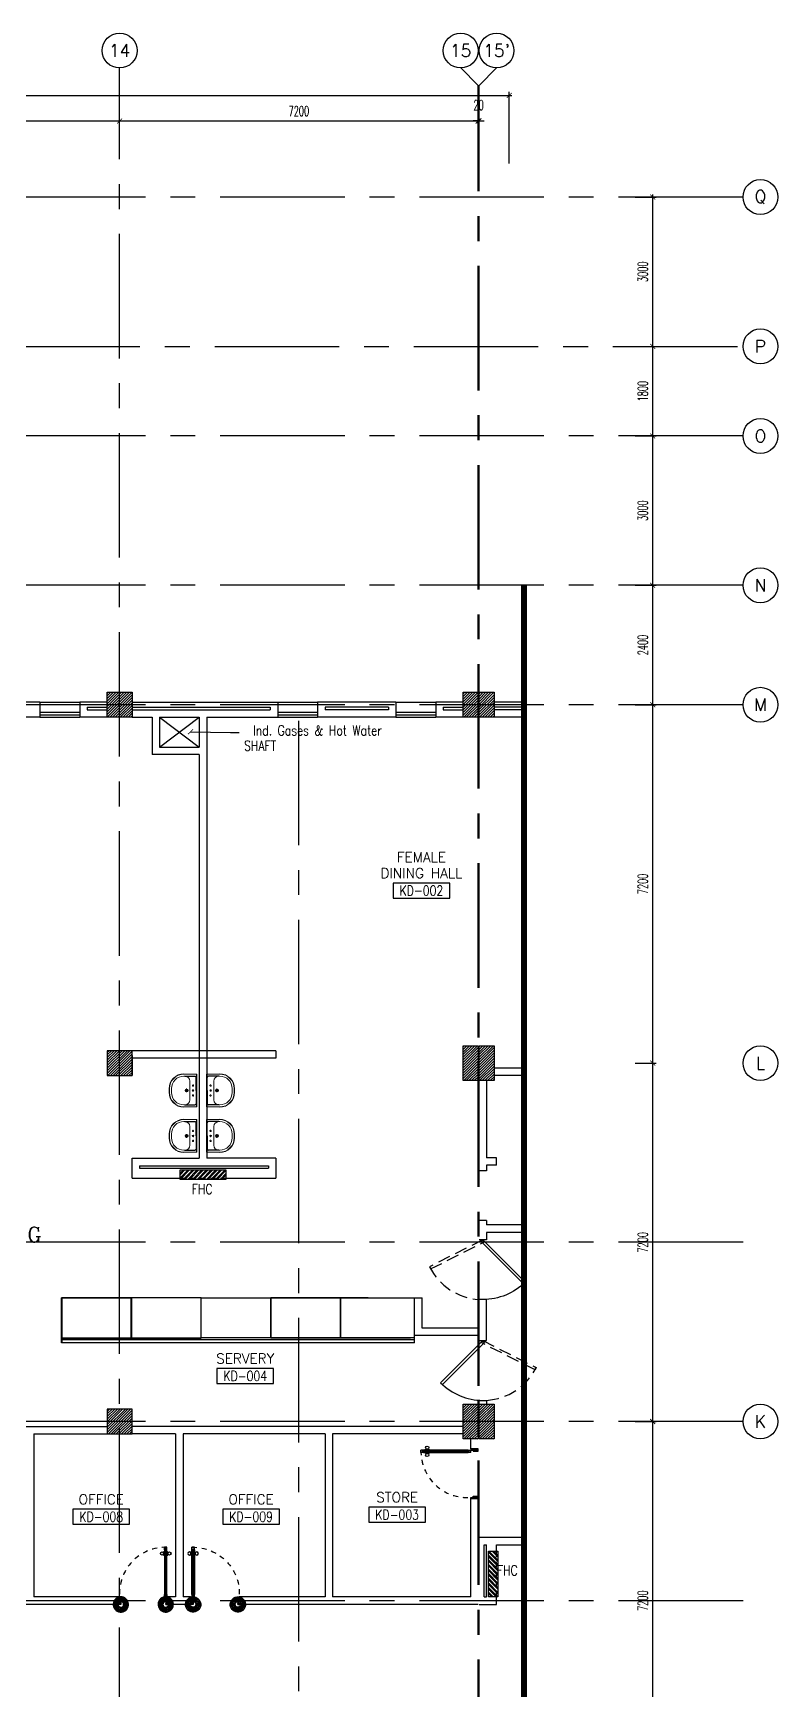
# Model space of a CAD drawing. Extents: x -0.4 to 91.7, y -13.9 to 77.4.
# Drawn here: x 76.7 to 91.66, y 44.08 to 77.36 of the extents above; entities that cross this region are included whole.
import ezdxf
from ezdxf.enums import TextEntityAlignment as Align

# ---------------------------------------------------------------- set-up
doc = ezdxf.new("R2010")
doc.units = 0
doc.header["$MEASUREMENT"] = 0
doc.header["$PDMODE"] = 3
doc.header["$PDSIZE"] = 0.1
for name, pattern in [('CENTER2', [1.125, 0.75, -0.125, 0.125, -0.125]), ('CENTERX2', [4, 2.5, -0.5, 0.5, -0.5]), ('DASHED', [0.75, 0.5, -0.25]), ('HIDDEN', [0.375, 0.25, -0.125])]:
    doc.linetypes.add(name, pattern=pattern)
doc.layers.get('0').update_dxf_attribs({"color": 11, "linetype": 'CONTINUOUS'})
doc.layers.get('DEFPOINTS').update_dxf_attribs({"color": 11, "linetype": 'CONTINUOUS'})
for name, color, linetype in [('A-JEERI', 11, 'CONTINUOUS'), ('AX', 11, 'CONTINUOUS'), ('AX-CR', 11, 'CONTINUOUS'), ('AX-DIM', 11, 'CONTINUOUS'), ('AX-TXT', 11, 'CONTINUOUS'), ('AXES', 11, 'CENTERX2'), ('COL', 11, 'CONTINUOUS'), ('DOOR', 11, 'CONTINUOUS'), ('ELEV', 11, 'CONTINUOUS'), ('FHC', 11, 'CONTINUOUS'), ('FIX', 11, 'CONTINUOUS'), ('HAT', 11, 'CONTINUOUS'), ('INSUL', 11, 'CONTINUOUS'), ('RM-BOX', 11, 'CONTINUOUS'), ('RM-NAME', 11, 'CONTINUOUS'), ('RM-NO', 11, 'CONTINUOUS'), ('SHAFT', 11, 'CONTINUOUS'), ('SLOPE', 11, 'CONTINUOUS'), ('WALL', 11, 'CONTINUOUS'), ('WIN', 11, 'CONTINUOUS')]:
    doc.layers.add(name, color=color, linetype=linetype)
doc.styles.add('ROMANC', font='romanc', dxfattribs={"height": 0.1})
doc.styles.add('ROMANS', font='ROMANS.shx', dxfattribs={"width": 0.6})
doc.dimstyles.new('STANDARD in', dxfattribs={"dimtxt": 0.2, "dimasz": 0.1, "dimexe": 0.07, "dimexo": 0.05, "dimgap": 0.1, "dimtad": 1, "dimdec": 0, "dimlfac": 1000, "dimzin": 0, "dimdsep": 46, "dimtxsty": 'ROMANS', "dimblk": 'ARCHTICK', "dimcen": 0.05, "dimdle": 0.05, "dimclrd": 7, "dimclre": 7, "dimclrt": 2, "dimadec": 0, "dimazin": 0, "dimtfac": 1, "dimtdec": 0, "dimtmove": 2, "dimatfit": 3, "dimldrblk": 'ARCHTICK', "dimfxl": 0, "dimtolj": 1, "dimtzin": 0, "dimarcsym": 0})

# ---------------------------------------------------------------- blocks, each defined once
blk = doc.blocks.new('RM1')
at = {"layer": 'RM-BOX'}
blk.add_lwpolyline([(570, -200), (-570, -200), (-570, -500), (570, -500)], close=True, dxfattribs=at)
at = {"layer": 'RM-NAME', "style": 'ROMANS'}
for tag, p in [('ROOMNAME1', (0, 324)), ('ROOMNAME2', (0, 0))]:
    blk.add_attdef(tag, text='', height=200, dxfattribs=at).set_placement(p, align=Align.MIDDLE)
at = {"layer": 'RM-NO', "style": 'ROMANS', "width": 0.8}
blk.add_attdef('ROOMNO', text='', height=200, dxfattribs=at).set_placement((0, -350), align=Align.MIDDLE)
blk = doc.blocks.new('*X65')
at = {"color": 0}
for p, q in [((203889, 55131), (204359, 55601)), ((203889, 55184), (204306, 55601)), ((203889, 55237), (204253, 55601)), ((203889, 55290), (204199, 55601)), ((203889, 55343), (204146, 55601)), ((203889, 55396), (204093, 55601)), ((203889, 55449), (204040, 55601)), ((203889, 55502), (203987, 55601)), ((203889, 55555), (203934, 55601)), ((203912, 55101), (204389, 55578)), ((203965, 55101), (204389, 55525)), ((204018, 55101), (204389, 55472)), ((204071, 55101), (204389, 55419)), ((204124, 55101), (204389, 55366)), ((204177, 55101), (204389, 55313)), ((204230, 55101), (204389, 55260)), ((204283, 55101), (204389, 55207)), ((204336, 55101), (204389, 55154))]:
    blk.add_line(p, q, dxfattribs=at)
blk = doc.blocks.new('*X66')
at = {"color": 0}
for p, q in [((203889, 62343), (204346, 62801)), ((203889, 62396), (204293, 62801)), ((203889, 62450), (204240, 62801)), ((203889, 62503), (204187, 62801)), ((203889, 62556), (204134, 62801)), ((203889, 62609), (204081, 62801)), ((203889, 62662), (204028, 62801)), ((203889, 62715), (203975, 62801)), ((203889, 62768), (203922, 62801)), ((203899, 62301), (204389, 62790)), ((203952, 62301), (204389, 62737)), ((204005, 62301), (204389, 62684)), ((204058, 62301), (204389, 62631)), ((204111, 62301), (204389, 62578)), ((204164, 62301), (204389, 62525)), ((204217, 62301), (204389, 62472)), ((204270, 62301), (204389, 62419)), ((204323, 62301), (204389, 62366)), ((204376, 62301), (204389, 62313))]:
    blk.add_line(p, q, dxfattribs=at)
blk = doc.blocks.new('_ARCHTICK')
at = {"color": 0, "linetype": 'ByBlock', "const_width": 0.15}
blk.add_lwpolyline([(-0.5, -0.5), (0.5, 0.5)], dxfattribs=at)
blk = doc.blocks.new('*D173')
at = {"layer": 'AX-DIM', "color": 7, "linetype": 'ByBlock', "lineweight": -2}
for p, q in [((71.191, 75.598), (78.491, 75.598)), ((71.241, 75.248), (71.241, 75.668)), ((78.441, 75.248), (78.441, 75.668))]:
    blk.add_line(p, q, dxfattribs=at)
at = {"layer": 'DEFPOINTS', "color": 0, "linetype": 'ByBlock'}
for p in [(78.441, 75.598), (71.241, 75.198), (78.441, 75.198)]:
    blk.add_point(p, dxfattribs=at)
at = {"layer": 'AX-DIM', "color": 7, "linetype": 'ByBlock', "lineweight": -2, "xscale": 0.1, "yscale": 0.1, "zscale": 0.1, "rotation": 180}
blk.add_blockref('_ARCHTICK', (71.241, 75.598), dxfattribs=at)
at = {"layer": 'AX-DIM', "color": 7, "linetype": 'ByBlock', "lineweight": -2, "xscale": 0.1, "yscale": 0.1, "zscale": 0.1}
blk.add_blockref('_ARCHTICK', (78.441, 75.598), dxfattribs=at)
at = {"layer": 'AX-DIM', "color": 2, "linetype": 'ByBlock', "insert": (74.841, 75.798), "char_height": 0.2, "attachment_point": 5, "style": 'ROMANS'}
blk.add_mtext('\\A1;7200', dxfattribs=at)
blk = doc.blocks.new('*X67')
at = {"color": 0}
for p, q in [((203887, 69501), (204387, 70001)), ((203889, 69556), (204334, 70001)), ((203889, 69609), (204281, 70001)), ((203889, 69662), (204228, 70001)), ((203889, 69715), (204175, 70001)), ((203889, 69768), (204121, 70001)), ((203889, 69821), (204068, 70001)), ((203889, 69874), (204015, 70001)), ((203889, 69927), (203962, 70001)), ((203889, 69980), (203909, 70001)), ((203940, 69501), (204389, 69950)), ((203993, 69501), (204389, 69897)), ((204046, 69501), (204389, 69844)), ((204099, 69501), (204389, 69791)), ((204152, 69501), (204389, 69738)), ((204205, 69501), (204389, 69685)), ((204258, 69501), (204389, 69632)), ((204311, 69501), (204389, 69579)), ((204364, 69501), (204389, 69526))]:
    blk.add_line(p, q, dxfattribs=at)
blk = doc.blocks.new('AXU')
at = {"layer": 'AX-CR'}
blk.add_circle((0, 350), 350, dxfattribs=at)
at = {"layer": 'AX-TXT', "style": 'ROMANS'}
blk.add_attdef('AX', text='', height=250, dxfattribs=at).set_placement((0, 350), align=Align.MIDDLE)
blk = doc.blocks.new('*D174')
at = {"layer": 'AX-DIM', "color": 7, "linetype": 'ByBlock', "lineweight": -2}
for p, q in [((78.391, 75.598), (85.691, 75.598)), ((78.441, 75.248), (78.441, 75.668)), ((85.641, 75.248), (85.641, 75.668))]:
    blk.add_line(p, q, dxfattribs=at)
at = {"layer": 'DEFPOINTS', "color": 0, "linetype": 'ByBlock'}
for p in [(85.641, 75.598), (78.441, 75.198), (85.641, 75.198)]:
    blk.add_point(p, dxfattribs=at)
at = {"layer": 'AX-DIM', "color": 7, "linetype": 'ByBlock', "lineweight": -2, "xscale": 0.1, "yscale": 0.1, "zscale": 0.1, "rotation": 180}
blk.add_blockref('_ARCHTICK', (78.441, 75.598), dxfattribs=at)
at = {"layer": 'AX-DIM', "color": 7, "linetype": 'ByBlock', "lineweight": -2, "xscale": 0.1, "yscale": 0.1, "zscale": 0.1}
blk.add_blockref('_ARCHTICK', (85.641, 75.598), dxfattribs=at)
at = {"layer": 'AX-DIM', "color": 2, "linetype": 'ByBlock', "insert": (82.041, 75.798), "char_height": 0.2, "attachment_point": 5, "style": 'ROMANS'}
blk.add_mtext('\\A1;7200', dxfattribs=at)
blk = doc.blocks.new('*D175')
at = {"layer": 'AX-DIM', "color": 7, "linetype": 'ByBlock', "lineweight": -2}
for p, q in [((85.641, 75.598), (85.541, 75.598)), ((85.641, 75.248), (85.641, 75.668)), ((85.641, 75.598), (85.661, 75.598)), ((85.661, 75.248), (85.661, 75.668)), ((85.661, 75.598), (85.761, 75.598))]:
    blk.add_line(p, q, dxfattribs=at)
at = {"layer": 'DEFPOINTS', "color": 0, "linetype": 'ByBlock'}
for p in [(85.661, 75.598), (85.641, 75.198), (85.661, 75.198)]:
    blk.add_point(p, dxfattribs=at)
at = {"layer": 'AX-DIM', "color": 7, "linetype": 'ByBlock', "lineweight": -2, "xscale": 0.1, "yscale": 0.1, "zscale": 0.1}
blk.add_blockref('_ARCHTICK', (85.641, 75.598), dxfattribs=at)
at = {"layer": 'AX-DIM', "color": 7, "linetype": 'ByBlock', "lineweight": -2, "xscale": 0.1, "yscale": 0.1, "zscale": 0.1, "rotation": 180}
blk.add_blockref('_ARCHTICK', (85.661, 75.598), dxfattribs=at)
at = {"layer": 'AX-DIM', "color": 2, "linetype": 'ByBlock', "insert": (85.651, 75.918), "char_height": 0.2, "attachment_point": 5, "style": 'ROMANS'}
blk.add_mtext('\\A1;20', dxfattribs=at)
blk = doc.blocks.new('*D139')
at = {"layer": 'AX-DIM', "color": 7, "lineweight": -2}
for p, q in [((10.901, 76.113), (86.317, 76.113)), ((10.951, 63.985), (10.951, 76.183)), ((86.267, 74.743), (86.267, 76.183))]:
    blk.add_line(p, q, dxfattribs=at)
at = {"layer": 'DEFPOINTS', "color": 0}
for p in [(86.267, 76.113), (86.267, 74.693), (10.951, 63.935)]:
    blk.add_point(p, dxfattribs=at)
at = {"layer": 'AX-DIM', "color": 7, "lineweight": -2, "xscale": 0.1, "yscale": 0.1, "zscale": 0.1, "rotation": 180}
blk.add_blockref('_ARCHTICK', (10.951, 76.113), dxfattribs=at)
at = {"layer": 'AX-DIM', "color": 7, "lineweight": -2, "xscale": 0.1, "yscale": 0.1, "zscale": 0.1}
blk.add_blockref('_ARCHTICK', (86.267, 76.113), dxfattribs=at)
at = {"layer": 'AX-DIM', "color": 2, "insert": (48.609, 76.313), "char_height": 0.2, "attachment_point": 5, "style": 'ROMANS'}
blk.add_mtext('\\A1;75316', dxfattribs=at)
blk = doc.blocks.new('C-300')
at = {"layer": 'HAT', "linetype": 'ByBlock', "ltscale": 0.3}
h = blk.add_hatch(dxfattribs=at)
h.set_pattern_fill('ANSI31', color=8, scale=300, style=0)
h.set_pattern_definition([(45, (-258496.182, -82361.005), (-26.5165043, 26.5165043), [])])
h.paths.add_polyline_path([(300, 500), (0, 500), (0, 250), (300, 250)])
h.paths.add_polyline_path([(300, 250), (0, 250), (0, 0), (300, 0)])
at = {"layer": 'COL'}
blk.add_lwpolyline([(0, 500), (300, 500), (300, 0), (0, 0)], close=True, dxfattribs=at)
blk = doc.blocks.new('LAV-003')
at = {"layer": 'FIX', "linetype": 'ByBlock'}
blk.add_line((-328, -25), (328, -25), dxfattribs=at)
at = {"layer": 'FIX', "linetype": 'Continuous', "lineweight": 20}
for p, q in [((-328, -285), (-328, -25)), ((-288, -285), (-288, -265)), ((0, -165), (-187, -165)), ((0, -165), (187, -165)), ((287, -285), (287, -265)), ((328, -285), (328, -25)), ((0, -535), (-38, -535)), ((0, -575), (-38, -575)), ((0, -535), (38, -535)), ((0, -575), (38, -575))]:
    blk.add_line(p, q, dxfattribs=at)
at = {"layer": 'FIX', "linetype": 'ByBlock', "ltscale": 0.3}
for p, q in [((-288, -265), (-288, -60)), ((0, -35), (-262, -35)), ((0, -35), (262, -35)), ((287, -265), (287, -60))]:
    blk.add_line(p, q, dxfattribs=at)
at = {"layer": 'FIX', "linetype": 'DASHED', "lineweight": 20, "ltscale": 0.04}
for p, q in [((-36, -230), (37, -230)), ((0, -194), (0, -266))]:
    blk.add_line(p, q, dxfattribs=at)
at = {"layer": 'FIX', "lineweight": 20}
for p, q in [((-16, -101), (15, -101)), ((0, -85), (0, -116))]:
    blk.add_line(p, q, dxfattribs=at)
at = {"layer": 'FIX', "linetype": 'Continuous', "lineweight": 20}
blk.add_lwpolyline([(295, -25), (0, -25), (-328, -25), (-334, -285, 0.414214), (-38, -582), (0, -582), (38, -582, 0.414214), (334, -285), (328, -25), (0, -25)], format="xyb", dxfattribs=at)
at = {"layer": 'FIX', "linetype": 'HIDDEN', "lineweight": 20, "ltscale": 0.05}
for centre in [(-100, -101), (100, -101)]:
    blk.add_circle(centre, 12.4, dxfattribs=at)
at = {"layer": 'FIX', "lineweight": 20}
for centre, radius in [((0, -230), 29.5), ((0, -230), 22.5), ((0, -101), 15.5)]:
    blk.add_circle(centre, radius, dxfattribs=at)
at = {"layer": 'FIX', "linetype": 'Continuous', "lineweight": 20}
for centre, radius, start, end in [((-38, -285), 290, 180, 270), ((-38, -285), 250, 180, 270), ((-187, -265), 100, 90, 180), ((38, -285), 290, 270, 0), ((38, -285), 250, 270, 0), ((187, -265), 100, 0, 90)]:
    blk.add_arc(centre, radius, start, end, dxfattribs=at)
at = {"layer": 'FIX', "linetype": 'ByBlock', "ltscale": 0.3}
for centre, start, end in [((-262, -60), 90, 180), ((262, -60), 0, 90)]:
    blk.add_arc(centre, 25, start, end, dxfattribs=at)
blk = doc.blocks.new('A$C24ED45A6')
at = {"layer": 'DOOR', "color": 0, "linetype": 'ByBlock'}
for p, q in [((909, 1055), (909, 990)), ((918, 1055), (909, 1055)), ((918, 978), (918, 1068)), ((925, 1068), (918, 1068)), ((918, 1055), (918, 990)), ((925, 1100), (925, 1150)), ((925, 1150), (975, 1150)), ((975, 1150), (925, 1150)), ((942, 1100), (925, 1100)), ((942, 1100), (942, 1120)), ((958, 1120), (942, 1120)), ((958, 1100), (958, 1120)), ((975, 1100), (958, 1100)), ((975, 1100), (975, 1150)), ((975, 1068), (982, 1068)), ((982, 978), (982, 1068)), ((982, 1055), (982, 990)), ((982, 1055), (991, 1055)), ((991, 1055), (991, 990)), ((918, 990), (909, 990)), ((925, 978), (918, 978)), ((975, 978), (982, 978)), ((982, 990), (991, 990)), ((0, 0), (0, 150)), ((0, 150), (25, 150)), ((50, 0), (0, 0)), ((25, 150), (25, 100)), ((25, 100), (50, 100)), ((50, 100), (50, 0)), ((925, 150), (925, 200)), ((925, 200), (942, 200)), ((925, 150), (975, 150)), ((942, 200), (942, 180)), ((942, 180), (958, 180)), ((975, 100), (950, 100)), ((950, 100), (950, 0)), ((958, 180), (958, 200)), ((958, 200), (975, 200)), ((975, 200), (975, 150)), ((1000, 150), (975, 150)), ((975, 150), (975, 100)), ((1000, 150), (1000, 0)), ((950, 0), (1000, 0))]:
    blk.add_line(p, q, dxfattribs=at)
at = {"layer": 'DOOR', "linetype": 'ByBlock'}
for p, q in [((925, 1100), (925, 200)), ((942, 200), (942, 1100)), ((958, 200), (958, 1100)), ((975, 200), (975, 1100))]:
    blk.add_line(p, q, dxfattribs=at)
at = {"layer": 'DOOR', "color": 9, "linetype": 'ByBlock'}
for p, q in [((50, 0), (0, 114)), ((50, 0), (0, 40)), ((50, 0), (37, 100)), ((950, 0), (1000, 114)), ((950, 0), (963, 100)), ((950, 0), (1000, 40))]:
    blk.add_line(p, q, dxfattribs=at)
at = {"layer": 'DOOR', "color": 0, "linetype": 'ByBlock'}
for centre in [(876, 1023), (1024, 1023)]:
    blk.add_circle(centre, 32.4, dxfattribs=at)
at = {"layer": 'DOOR', "linetype": 'HIDDEN', "ltscale": 0.5}
blk.add_arc((950, 222), 928, 88.456, 184.4816, dxfattribs=at)
at = {"layer": 'DOOR', "color": 9, "linetype": 'ByBlock'}
for centre, radius, start, end in [((50, 0), 154, 103.7142, 108.8947), ((50, 0), 134, 100.72, 111.8402), ((50, 0), 114, 102.6226, 115.9162), ((50, 0), 94.4, 90, 121.9818), ((50, 0), 74.4, 90, 132.2236), ((50, 0), 54.4, 90, 156.7926), ((50, 0), 34.4, 90, 180), ((50, 0), 14.4, 90, 180), ((950, 0), 94.4, 58.0182, 90), ((950, 0), 74.4, 47.7764, 90), ((950, 0), 54.4, 23.2074, 90), ((950, 0), 34.4, 0, 90), ((950, 0), 14.4, 0, 90), ((950, 0), 134, 68.1598, 79.28), ((950, 0), 114, 64.0838, 77.3774), ((950, 0), 154, 71.1053, 76.2858)]:
    blk.add_arc(centre, radius, start, end, dxfattribs=at)
at = {"layer": 'WALL'}
blk.add_line((1000, 0), (1000, 150), dxfattribs=at)
blk = doc.blocks.new('AXL')
at = {"layer": 'AX-CR'}
blk.add_circle((-350, 0), 350, dxfattribs=at)
at = {"layer": 'AX-TXT', "style": 'ROMANS'}
blk.add_attdef('AX', text='', height=250, dxfattribs=at).set_placement((-350, 0), align=Align.MIDDLE)
blk = doc.blocks.new('*D151')
at = {"layer": 'AX-DIM', "color": 7, "linetype": 'ByBlock', "lineweight": -2}
for p, q in [((88.797, 66.27), (89.217, 66.27)), ((89.147, 63.82), (89.147, 66.32)), ((88.797, 63.87), (89.217, 63.87))]:
    blk.add_line(p, q, dxfattribs=at)
at = {"layer": 'DEFPOINTS', "color": 0, "linetype": 'ByBlock'}
for p in [(88.747, 66.27), (89.147, 66.27), (88.747, 63.87)]:
    blk.add_point(p, dxfattribs=at)
at = {"layer": 'AX-DIM', "color": 7, "linetype": 'ByBlock', "lineweight": -2, "xscale": 0.1, "yscale": 0.1, "zscale": 0.1}
for p, rotation in [((89.147, 66.27), 90), ((89.147, 63.87), 270)]:
    blk.add_blockref('_ARCHTICK', p, dxfattribs=dict(at, rotation=rotation))
at = {"layer": 'AX-DIM', "color": 2, "linetype": 'ByBlock', "insert": (88.947, 65.07), "char_height": 0.2, "attachment_point": 5, "rotation": 90, "style": 'ROMANS'}
blk.add_mtext('\\A1;2400', dxfattribs=at)
blk = doc.blocks.new('*D152')
at = {"layer": 'AX-DIM', "color": 7, "linetype": 'ByBlock', "lineweight": -2}
for p, q in [((88.797, 56.67), (89.217, 56.67)), ((89.147, 49.42), (89.147, 56.72)), ((88.797, 49.47), (89.217, 49.47))]:
    blk.add_line(p, q, dxfattribs=at)
at = {"layer": 'DEFPOINTS', "color": 0, "linetype": 'ByBlock'}
for p in [(88.747, 56.67), (89.147, 56.67), (88.747, 49.47)]:
    blk.add_point(p, dxfattribs=at)
at = {"layer": 'AX-DIM', "color": 7, "linetype": 'ByBlock', "lineweight": -2, "xscale": 0.1, "yscale": 0.1, "zscale": 0.1}
for p, rotation in [((89.147, 56.67), 90), ((89.147, 49.47), 270)]:
    blk.add_blockref('_ARCHTICK', p, dxfattribs=dict(at, rotation=rotation))
at = {"layer": 'AX-DIM', "color": 2, "linetype": 'ByBlock', "insert": (88.947, 53.07), "char_height": 0.2, "attachment_point": 5, "rotation": 90, "style": 'ROMANS'}
blk.add_mtext('\\A1;7200', dxfattribs=at)
blk = doc.blocks.new('*D153')
at = {"layer": 'AX-DIM', "color": 7, "linetype": 'ByBlock', "lineweight": -2}
for p, q in [((88.797, 49.47), (89.217, 49.47)), ((89.147, 42.22), (89.147, 49.52)), ((88.797, 42.27), (89.217, 42.27))]:
    blk.add_line(p, q, dxfattribs=at)
at = {"layer": 'DEFPOINTS', "color": 0, "linetype": 'ByBlock'}
for p in [(88.747, 49.47), (89.147, 49.47), (88.747, 42.27)]:
    blk.add_point(p, dxfattribs=at)
at = {"layer": 'AX-DIM', "color": 7, "linetype": 'ByBlock', "lineweight": -2, "xscale": 0.1, "yscale": 0.1, "zscale": 0.1}
for p, rotation in [((89.147, 49.47), 90), ((89.147, 42.27), 270)]:
    blk.add_blockref('_ARCHTICK', p, dxfattribs=dict(at, rotation=rotation))
at = {"layer": 'AX-DIM', "color": 2, "linetype": 'ByBlock', "insert": (88.947, 45.87), "char_height": 0.2, "attachment_point": 5, "rotation": 90, "style": 'ROMANS'}
blk.add_mtext('\\A1;7200', dxfattribs=at)
blk = doc.blocks.new('*D155')
at = {"layer": 'AX-DIM', "color": 7, "linetype": 'ByBlock', "lineweight": -2}
for p, q in [((89.147, 56.62), (89.147, 63.92)), ((88.797, 63.87), (89.217, 63.87)), ((88.797, 56.67), (89.217, 56.67))]:
    blk.add_line(p, q, dxfattribs=at)
at = {"layer": 'DEFPOINTS', "color": 0, "linetype": 'ByBlock'}
for p in [(88.747, 63.87), (89.147, 63.87), (88.747, 56.67)]:
    blk.add_point(p, dxfattribs=at)
at = {"layer": 'AX-DIM', "color": 7, "linetype": 'ByBlock', "lineweight": -2, "xscale": 0.1, "yscale": 0.1, "zscale": 0.1}
for p, rotation in [((89.147, 63.87), 90), ((89.147, 56.67), 270)]:
    blk.add_blockref('_ARCHTICK', p, dxfattribs=dict(at, rotation=rotation))
at = {"layer": 'AX-DIM', "color": 2, "linetype": 'ByBlock', "insert": (88.947, 60.27), "char_height": 0.2, "attachment_point": 5, "rotation": 90, "style": 'ROMANS'}
blk.add_mtext('\\A1;7200', dxfattribs=at)
blk = doc.blocks.new('*D156')
at = {"layer": 'AX-DIM', "color": 7, "linetype": 'ByBlock', "lineweight": -2}
for p, q in [((88.797, 74.07), (89.217, 74.07)), ((89.147, 71.02), (89.147, 74.12)), ((88.797, 71.07), (89.217, 71.07))]:
    blk.add_line(p, q, dxfattribs=at)
at = {"layer": 'DEFPOINTS', "color": 0, "linetype": 'ByBlock'}
for p in [(88.747, 74.07), (89.147, 74.07), (88.747, 71.07)]:
    blk.add_point(p, dxfattribs=at)
at = {"layer": 'AX-DIM', "color": 7, "linetype": 'ByBlock', "lineweight": -2, "xscale": 0.1, "yscale": 0.1, "zscale": 0.1}
for p, rotation in [((89.147, 74.07), 90), ((89.147, 71.07), 270)]:
    blk.add_blockref('_ARCHTICK', p, dxfattribs=dict(at, rotation=rotation))
at = {"layer": 'AX-DIM', "color": 2, "linetype": 'ByBlock', "insert": (88.947, 72.57), "char_height": 0.2, "attachment_point": 5, "rotation": 90, "style": 'ROMANS'}
blk.add_mtext('\\A1;3000', dxfattribs=at)
blk = doc.blocks.new('*D159')
at = {"layer": 'AX-DIM', "color": 7, "linetype": 'ByBlock', "lineweight": -2}
for p, q in [((88.797, 69.27), (89.217, 69.27)), ((89.147, 66.22), (89.147, 69.32)), ((88.797, 66.27), (89.217, 66.27))]:
    blk.add_line(p, q, dxfattribs=at)
at = {"layer": 'DEFPOINTS', "color": 0, "linetype": 'ByBlock'}
for p in [(88.747, 69.27), (89.147, 69.27), (88.747, 66.27)]:
    blk.add_point(p, dxfattribs=at)
at = {"layer": 'AX-DIM', "color": 7, "linetype": 'ByBlock', "lineweight": -2, "xscale": 0.1, "yscale": 0.1, "zscale": 0.1}
for p, rotation in [((89.147, 69.27), 90), ((89.147, 66.27), 270)]:
    blk.add_blockref('_ARCHTICK', p, dxfattribs=dict(at, rotation=rotation))
at = {"layer": 'AX-DIM', "color": 2, "linetype": 'ByBlock', "insert": (88.947, 67.77), "char_height": 0.2, "attachment_point": 5, "rotation": 90, "style": 'ROMANS'}
blk.add_mtext('\\A1;3000', dxfattribs=at)
blk = doc.blocks.new('*D160')
at = {"layer": 'AX-DIM', "color": 7, "linetype": 'ByBlock', "lineweight": -2}
for p, q in [((88.797, 71.07), (89.217, 71.07)), ((89.147, 69.22), (89.147, 71.12)), ((88.797, 69.27), (89.217, 69.27))]:
    blk.add_line(p, q, dxfattribs=at)
at = {"layer": 'DEFPOINTS', "color": 0, "linetype": 'ByBlock'}
for p in [(88.747, 71.07), (89.147, 71.07), (88.747, 69.27)]:
    blk.add_point(p, dxfattribs=at)
at = {"layer": 'AX-DIM', "color": 7, "linetype": 'ByBlock', "lineweight": -2, "xscale": 0.1, "yscale": 0.1, "zscale": 0.1}
for p, rotation in [((89.147, 71.07), 90), ((89.147, 69.27), 270)]:
    blk.add_blockref('_ARCHTICK', p, dxfattribs=dict(at, rotation=rotation))
at = {"layer": 'AX-DIM', "color": 2, "linetype": 'ByBlock', "insert": (88.947, 70.17), "char_height": 0.2, "attachment_point": 5, "rotation": 90, "style": 'ROMANS'}
blk.add_mtext('\\A1;1800', dxfattribs=at)

msp = doc.modelspace()

# ---------------------------------------------------------------- hatches: boundary and pattern name
at = {"layer": 'FHC', "linetype": 'ByBlock', "ltscale": 0.3}
h = msp.add_hatch(dxfattribs=at)
h.set_pattern_fill('ANSI32', color=11, scale=175, style=0)
h.set_pattern_definition([(44.999998, (-152.53975, 23.28371), (-0.046403885, 0.046403882), []), (44.999998, (-152.50881, 23.28371), (-0.046403885, 0.046403882), [])])
h.paths.add_polyline_path([(80.5764, 54.3347), (80.5764, 54.5247), (79.6564, 54.5247), (79.6564, 54.3347)])
h.paths.add_polyline_path([(79.4438, 53.9136), (79.4438, 54.3344), (79.7063, 54.3344), (79.7063, 53.9136)], flags=9)
h = msp.add_hatch(dxfattribs=at)
h.set_pattern_fill('ANSI32', color=11, scale=175, angle=90, style=0)
h.set_pattern_definition([(135, (117.08745, -186.251366), (-0.046403882, -0.046403882), []), (135, (117.08745, -186.22043), (-0.046403882, -0.046403882), [])])
h.paths.add_polyline_path([(86.0364, 46.8648), (85.8464, 46.8648), (85.8464, 45.9448), (86.0364, 45.9448)])
h.paths.add_polyline_path([(86.4576, 45.7322), (86.0367, 45.7322), (86.0367, 45.9947), (86.4576, 45.9947)], flags=9)
at = {"layer": 'HAT'}
h = msp.add_hatch(dxfattribs=at)
h.set_pattern_fill('ANSI31', color=256, scale=0.3, style=0)
h.set_pattern_definition([(45, (-298.103787, -5.861), (-0.0265165043, 0.0265165043), [])])
h.paths.add_polyline_path([(85.6414, 56.67), (85.6414, 57.02), (85.3414, 57.02), (85.3414, 56.67)])
h.paths.add_polyline_path([(85.3414, 56.32), (85.6414, 56.32), (85.6414, 56.67), (85.3414, 56.67)])
h = msp.add_hatch(dxfattribs=at)
h.set_pattern_fill('ANSI31', color=256, scale=0.3, style=0)
h.set_pattern_definition([(45, (-297.783787, -5.861), (-0.0265165043, 0.0265165043), [])])
h.paths.add_polyline_path([(85.9614, 56.67), (85.9614, 57.02), (85.6614, 57.02), (85.6614, 56.67)])
h.paths.add_polyline_path([(85.6614, 56.32), (85.9614, 56.32), (85.9614, 56.67), (85.6614, 56.67)])
h = msp.add_hatch(dxfattribs=at)
h.set_pattern_fill('ANSI31', color=256, scale=0.3, style=0)
h.set_pattern_definition([(45, (-298.103787, -13.061), (-0.0265165043, 0.0265165043), [])])
h.paths.add_polyline_path([(85.6414, 49.47), (85.6414, 49.82), (85.3414, 49.82), (85.3414, 49.47)])
h.paths.add_polyline_path([(85.3414, 49.12), (85.6414, 49.12), (85.6414, 49.47), (85.3414, 49.47)])
h = msp.add_hatch(dxfattribs=at)
h.set_pattern_fill('ANSI31', color=256, scale=0.3, style=0)
h.set_pattern_definition([(45, (-297.783787, -13.061), (-0.0265165043, 0.0265165043), [])])
h.paths.add_polyline_path([(85.9614, 49.47), (85.9614, 49.82), (85.6614, 49.82), (85.6614, 49.47)])
h.paths.add_polyline_path([(85.6614, 49.12), (85.9614, 49.12), (85.9614, 49.47), (85.6614, 49.47)])

# ---------------------------------------------------------------- linework, layer by layer
at = {"layer": 'AXES'}
for p, q in [((78.4414, -13.1715), (78.4414, 76.6632)), ((85.6414, 76.3132), (85.2914, 76.6632)), ((85.6614, 76.3132), (86.0114, 76.6632)), ((85.6414, -1.8143), (85.6414, 76.3132)), ((85.6614, -1.8143), (85.6614, 76.3132)), ((90.9611, 74.07), (69.4414, 74.07)), ((0.35, 71.07), (90.9611, 71.07)), ((90.9611, 69.27), (69.4414, 69.27)), ((90.9611, 66.27), (69.4414, 66.27)), ((90.9611, 63.87), (69.4414, 63.87)), ((82.0414, 5.05), (82.0414, 63.87)), ((90.9611, 53.07), (69.4414, 53.07)), ((90.9611, 49.47), (69.4414, 49.47)), ((90.9611, 45.87), (69.4414, 45.87))]:
    msp.add_line(p, q, dxfattribs=at)
at = {"layer": 'COL'}
for points in [[(78.1914, 63.62), (78.1914, 64.12), (78.6914, 64.12), (78.6914, 63.62)], [(78.1914, 56.92), (78.1914, 56.42), (78.6914, 56.42), (78.6914, 56.92)], [(85.6414, 57.02), (85.6414, 56.32), (85.3414, 56.32), (85.3414, 57.02)], [(85.9614, 57.02), (85.9614, 56.32), (85.6614, 56.32), (85.6614, 57.02)], [(78.1914, 49.72), (78.1914, 49.22), (78.6914, 49.22), (78.6914, 49.72)], [(85.6414, 49.82), (85.6414, 49.12), (85.3414, 49.12), (85.3414, 49.82)], [(85.9614, 49.82), (85.9614, 49.12), (85.6614, 49.12), (85.6614, 49.82)]]:
    msp.add_lwpolyline(points, close=True, dxfattribs=at)
at = {"layer": 'DOOR', "color": 11, "linetype": 'HIDDEN'}
for points in [[(84.6653, 52.579), (84.6879, 52.5343), (85.759, 53.0754), (85.7364, 53.12), (84.6653, 52.579, 0.2646419), (85.6614, 51.92, 0.4142117)], [(86.8076, 50.554), (86.785, 50.5093), (85.7139, 51.0504), (85.7364, 51.095), (86.8076, 50.554, -0.2646419), (85.8114, 49.895, -0.4142117)]]:
    msp.add_lwpolyline(points, format="xyb", dxfattribs=at)
at = {"layer": 'DOOR'}
for points in [[(86.585, 52.2715), (86.5496, 52.2361), (85.7011, 53.0846), (85.7364, 53.12), (86.585, 52.2715, -0.1989107), (85.7364, 51.92, -0.4142117)], [(84.8879, 50.2465), (84.9233, 50.2111), (85.7718, 51.0596), (85.7364, 51.095), (84.8879, 50.2465, 0.1989107), (85.7364, 49.895, 0.4142117)]]:
    msp.add_lwpolyline(points, format="xyb", dxfattribs=at)
at = {"layer": 'ELEV', "linetype": 'CENTER2', "const_width": 0.12}
msp.add_lwpolyline([(86.5613, -0.7385), (86.5613, 66.27)], dxfattribs=at)
at = {"layer": 'FHC', "linetype": 'ByBlock', "ltscale": 0.3}
for p, q in [((79.6564, 54.5247), (80.5764, 54.5247)), ((79.6564, 54.3347), (79.6564, 54.5247)), ((80.5764, 54.3347), (79.6564, 54.3347)), ((80.5764, 54.5247), (80.5764, 54.3347)), ((85.8464, 45.9448), (85.8464, 46.8648)), ((85.8464, 46.8648), (86.0364, 46.8648)), ((86.0364, 46.8648), (86.0364, 45.9448)), ((86.0364, 45.9448), (85.8464, 45.9448))]:
    msp.add_line(p, q, dxfattribs=at)
at = {"layer": 'FHC', "color": 250, "linetype": 'HIDDEN', "ltscale": 0.25}
for p, q in [((79.6662, 54.3577), (80.5757, 54.3577)), ((86.0114, 45.9478), (86.0114, 46.863))]:
    msp.add_line(p, q, dxfattribs=at)
at = {"layer": 'INSUL'}
for p, q in [((77.7914, 63.82), (78.1914, 63.82)), ((77.7914, 63.82), (77.7914, 63.77)), ((77.7914, 63.77), (78.1914, 63.77)), ((78.6914, 63.82), (81.4664, 63.82)), ((78.6914, 63.77), (81.4664, 63.77)), ((81.4664, 63.82), (81.4664, 63.77)), ((83.8414, 63.82), (82.5664, 63.82)), ((82.5664, 63.82), (82.5664, 63.77)), ((83.8414, 63.77), (82.5664, 63.77)), ((83.8414, 63.82), (83.8414, 63.77)), ((84.9414, 63.82), (85.3414, 63.82)), ((84.9414, 63.82), (84.9414, 63.77)), ((84.9414, 63.77), (85.3414, 63.77)), ((86.5613, 63.82), (85.9614, 63.82)), ((86.5613, 63.77), (85.9614, 63.77))]:
    msp.add_line(p, q, dxfattribs=at)
at = {"layer": 'SHAFT', "linetype": 'ByBlock'}
for p, q in [((79.2414, 63.62), (80.0414, 63.02)), ((79.2414, 63.02), (80.0414, 63.62))]:
    msp.add_line(p, q, dxfattribs=at)
at = {"layer": 'SLOPE', "linetype": 'ByBlock'}
for p, q in [((77.2757, 51.9577), (78.6757, 51.9577)), ((78.6757, 51.9577), (77.2757, 51.9577)), ((78.6757, 51.9577), (77.2757, 51.9577)), ((77.2757, 51.9577), (78.6757, 51.9577)), ((77.2757, 51.9577), (77.2757, 51.1477)), ((77.2757, 51.0477), (77.2757, 51.9577)), ((77.2797, 51.1477), (77.2797, 51.9577)), ((77.2797, 51.9577), (77.2797, 51.0477)), ((78.6757, 51.1477), (78.6757, 51.9577)), ((78.6757, 51.1477), (78.6757, 51.9577)), ((78.6757, 51.1477), (78.6757, 51.9577)), ((78.6757, 51.1477), (78.6757, 51.9577)), ((78.6757, 51.1477), (78.6757, 51.9577)), ((78.6757, 51.1477), (78.6757, 51.9577)), ((78.6797, 51.9577), (78.6797, 51.1477)), ((80.0797, 51.9577), (78.6797, 51.9577)), ((80.0797, 51.9577), (78.6797, 51.9577)), ((78.6797, 51.9577), (78.6797, 51.1477)), ((80.0797, 51.9577), (84.3664, 51.9577)), ((80.0797, 51.1477), (80.0797, 51.9577)), ((80.0797, 51.1478), (80.0797, 51.9577)), ((80.0797, 51.9577), (81.4797, 51.9577)), ((80.0797, 51.1478), (80.0797, 51.9577)), ((80.0797, 51.1477), (80.0797, 51.9577)), ((82.8797, 51.9578), (81.4797, 51.9578)), ((81.4797, 51.9578), (81.4797, 51.1478)), ((81.4797, 51.1477), (81.4797, 51.9577)), ((81.4797, 51.1478), (81.4797, 51.9577)), ((81.4797, 51.9577), (81.4797, 51.1478)), ((82.8797, 51.1478), (82.8797, 51.9578)), ((82.8797, 51.9578), (82.8797, 51.1478)), ((82.8797, 51.9578), (82.8797, 51.1478)), ((83.4297, 51.9578), (82.8797, 51.9578)), ((83.4297, 51.9578), (82.8797, 51.9578)), ((82.8797, 51.1477), (82.8797, 51.9577)), ((82.8797, 51.1478), (82.8797, 51.9577)), ((84.3664, 51.0478), (84.3664, 51.9577)), ((77.2757, 51.1477), (78.6757, 51.1477)), ((77.2757, 51.1477), (78.6757, 51.1477)), ((77.2757, 51.1477), (78.6757, 51.1477)), ((77.2757, 51.1477), (78.6757, 51.1477)), ((78.6797, 51.1477), (77.2757, 51.1477)), ((78.6757, 51.1127), (77.2757, 51.1127)), ((78.6757, 51.0477), (77.2757, 51.0477)), ((78.6797, 51.1477), (77.2797, 51.1477)), ((78.6757, 51.1127), (77.3107, 51.1127)), ((80.0797, 51.1477), (78.6797, 51.1477)), ((78.6797, 51.1477), (80.0797, 51.1477)), ((78.6797, 51.1477), (80.0797, 51.1477)), ((80.0797, 51.1477), (78.6797, 51.1477)), ((80.0797, 51.1127), (78.6797, 51.1127)), ((80.0797, 51.1127), (78.6797, 51.1127)), ((80.0797, 51.0477), (78.6797, 51.0477)), ((81.4797, 51.1478), (80.0797, 51.1478)), ((81.4797, 51.1478), (80.0797, 51.1478)), ((81.4797, 51.1478), (80.0797, 51.1478)), ((81.4797, 51.1478), (80.0797, 51.1478)), ((84.3664, 51.1478), (80.0797, 51.1478)), ((81.4797, 51.1478), (80.0797, 51.1478)), ((81.4797, 51.1478), (80.0797, 51.1478)), ((81.4797, 51.1478), (80.0797, 51.1478)), ((81.4797, 51.1478), (80.0797, 51.1478)), ((81.4797, 51.1478), (80.0797, 51.1478)), ((84.3664, 51.1128), (80.0797, 51.1128)), ((81.4797, 51.1128), (80.0797, 51.1128)), ((81.4797, 51.0478), (80.0797, 51.0478)), ((81.4797, 51.1478), (82.8797, 51.1478)), ((82.8797, 51.1478), (81.4797, 51.1478)), ((82.8797, 51.1128), (81.4797, 51.1128)), ((82.8797, 51.0478), (81.4797, 51.0478)), ((84.2797, 51.1478), (82.8797, 51.1478)), ((82.8797, 51.1478), (84.2797, 51.1478)), ((82.8797, 51.1478), (84.2797, 51.1478)), ((84.2797, 51.1128), (82.8797, 51.1128)), ((84.3664, 51.0478), (82.8797, 51.0478))]:
    msp.add_line(p, q, dxfattribs=at)
at = {"layer": 'WALL'}
for p, q in [((76.8414, 63.92), (75.2414, 63.92)), ((76.8414, 63.92), (76.8414, 63.62)), ((77.6414, 63.92), (77.6414, 63.62)), ((78.1914, 63.92), (77.6414, 63.92)), ((78.6914, 63.92), (81.6164, 63.92)), ((81.6164, 63.92), (81.6164, 63.62)), ((83.9914, 63.92), (82.4164, 63.92)), ((82.4164, 63.92), (82.4164, 63.62)), ((83.9914, 63.92), (83.9914, 63.62)), ((84.7914, 63.92), (84.7914, 63.62)), ((85.3414, 63.92), (84.7914, 63.92)), ((86.5613, 63.92), (85.9614, 63.92)), ((76.8414, 63.62), (75.2414, 63.62)), ((78.1914, 63.62), (77.6414, 63.62)), ((78.6914, 63.62), (79.0914, 63.62)), ((79.0914, 63.62), (79.0914, 62.87)), ((79.2414, 63.62), (80.0414, 63.62)), ((79.2414, 63.62), (79.2414, 63.02)), ((80.0414, 63.62), (80.0414, 63.02)), ((80.0414, 63.62), (80.0414, 63.02)), ((80.1914, 63.62), (80.1914, 54.7577)), ((80.1914, 63.62), (81.6164, 63.62)), ((83.9914, 63.62), (82.4164, 63.62)), ((85.3414, 63.62), (84.7914, 63.62)), ((86.5613, 63.62), (85.9614, 63.62)), ((79.2414, 63.02), (80.0414, 63.02)), ((80.0414, 62.87), (79.0914, 62.87)), ((80.0414, 62.87), (80.0414, 54.7577)), ((81.5796, 56.92), (78.6914, 56.92)), ((81.5796, 56.92), (81.5796, 56.77)), ((78.6914, 56.82), (78.6914, 56.42)), ((81.5796, 56.77), (78.6914, 56.77)), ((85.8114, 56.32), (85.8114, 54.77)), ((86.5613, 56.57), (85.9614, 56.57)), ((86.5613, 56.42), (85.9614, 56.42)), ((78.6914, 54.7577), (80.0414, 54.7577)), ((78.6914, 54.3577), (78.6914, 54.7577)), ((78.8414, 54.6077), (81.4296, 54.6077)), ((78.8414, 54.6077), (78.8414, 54.5577)), ((81.5796, 54.7577), (80.1914, 54.7577)), ((81.4296, 54.6077), (81.4296, 54.5577)), ((81.5796, 54.7577), (81.5796, 54.3577)), ((86.0114, 54.77), (85.8114, 54.77)), ((85.8114, 54.62), (85.8114, 54.5074)), ((86.0114, 54.62), (85.8114, 54.62)), ((86.0114, 54.62), (86.0114, 54.77)), ((78.6914, 54.3577), (79.6564, 54.3577)), ((78.8414, 54.5577), (81.4296, 54.5577)), ((79.6564, 54.3577), (79.6564, 54.5247)), ((79.6564, 54.5247), (80.5764, 54.5247)), ((80.5764, 54.5247), (80.5764, 54.3574)), ((80.5764, 54.3577), (81.5796, 54.3577)), ((85.8114, 54.5074), (85.6614, 54.5074)), ((85.8114, 53.5074), (85.6614, 53.5074)), ((85.8114, 53.5074), (85.8114, 53.42)), ((86.5613, 53.42), (85.8114, 53.42)), ((86.5613, 53.27), (85.8114, 53.27)), ((85.8114, 53.27), (85.8114, 53.12)), ((85.8114, 53.12), (85.6614, 53.12)), ((84.3664, 51.195), (84.3664, 51.9577)), ((84.3664, 51.9577), (84.5164, 51.9577)), ((84.5164, 51.345), (84.5164, 51.9577)), ((85.6614, 51.095), (85.6614, 51.92)), ((85.8114, 51.92), (85.6614, 51.92)), ((85.8114, 51.095), (85.8114, 51.92)), ((85.6414, 51.345), (84.5164, 51.345)), ((85.6414, 51.195), (85.6414, 51.345)), ((85.6414, 51.195), (84.3664, 51.195)), ((85.6414, 51.095), (85.6414, 51.195)), ((85.6614, 51.095), (85.8114, 51.095)), ((85.6414, 49.72), (85.6414, 49.895)), ((85.6614, 49.895), (85.8114, 49.895)), ((85.6614, 49.82), (85.6614, 49.895)), ((85.8114, 49.895), (85.8114, 49.82)), ((73.9664, 49.37), (78.1914, 49.37)), ((85.3414, 49.37), (78.6914, 49.37)), ((76.7164, 49.22), (76.7164, 45.945)), ((76.7164, 49.22), (78.1914, 49.22)), ((79.5664, 49.22), (78.6914, 49.22)), ((79.5664, 49.22), (79.5664, 45.945)), ((82.5664, 49.22), (79.7164, 49.22)), ((79.7164, 49.22), (79.7164, 45.945)), ((82.5664, 49.22), (82.5664, 45.945)), ((82.7164, 49.22), (82.7164, 45.945)), ((85.3414, 49.22), (82.7164, 49.22)), ((85.4914, 48.921), (85.4914, 49.12)), ((85.4914, 48.921), (85.6414, 48.921)), ((85.4914, 45.945), (85.4914, 47.921)), ((85.4914, 47.921), (85.6414, 47.921)), ((85.6614, 47.145), (86.5613, 47.145)), ((85.7614, 46.995), (85.8114, 46.995)), ((85.7614, 45.945), (85.7614, 46.995)), ((85.8114, 45.945), (85.8114, 46.995)), ((86.0114, 46.995), (86.5613, 46.995)), ((86.0114, 46.8648), (86.0114, 46.995)), ((78.4164, 45.945), (76.7164, 45.945)), ((78.4164, 45.945), (78.4164, 45.795)), ((79.5664, 45.945), (79.4164, 45.945)), ((79.8664, 45.945), (79.7164, 45.945)), ((79.8664, 45.945), (79.8664, 45.795)), ((80.8664, 45.945), (80.8664, 45.795)), ((82.5664, 45.945), (80.8664, 45.945)), ((85.4914, 45.945), (82.7164, 45.945)), ((85.7614, 45.945), (85.8114, 45.945)), ((86.0114, 45.795), (86.0114, 45.9448)), ((78.4164, 45.795), (75.2928, 45.795)), ((79.8664, 45.795), (79.4164, 45.795)), ((85.6414, 45.795), (80.8664, 45.795)), ((85.6614, 45.795), (86.0114, 45.795))]:
    msp.add_line(p, q, dxfattribs=at)
at = {"layer": 'WIN'}
for p, q in [((76.8414, 63.92), (77.6414, 63.92)), ((81.6164, 63.92), (82.4164, 63.92)), ((83.9914, 63.92), (84.7914, 63.92)), ((76.8414, 63.72), (77.6414, 63.72)), ((76.8414, 63.67), (77.6414, 63.67)), ((76.8414, 63.62), (77.6414, 63.62)), ((81.6164, 63.72), (82.4164, 63.72)), ((81.6164, 63.67), (82.4164, 63.67)), ((81.6164, 63.62), (82.4164, 63.62)), ((83.9914, 63.72), (84.7914, 63.72)), ((83.9914, 63.67), (84.7914, 63.67)), ((83.9914, 63.62), (84.7914, 63.62))]:
    msp.add_line(p, q, dxfattribs=at)

# ---------------------------------------------------------------- block references
at = {"layer": 'A-JEERI', "linetype": 'ByBlock', "yscale": 0.0009999999892897904, "zscale": 0.001}
for p, xscale, rotation in [((80.0164, 56.1201), -0.0009999999892897904, 270), ((80.1664, 56.1201), 0.0009999999892897904, 90), ((80.0164, 55.2081), -0.0009999999892897904, 270), ((80.1664, 55.2081), 0.0009999999892897904, 90)]:
    msp.add_blockref('LAV-003', p, dxfattribs=dict(at, xscale=xscale, rotation=rotation))
at = {"layer": 'AX', "xscale": 0.001000000047497451, "yscale": 0.0009999999892897904, "zscale": 0.001}
for p, values in [((91.6611, 74.07), {'AX': 'Q'}), ((91.6611, 71.07), {'AX': 'P'}), ((91.6611, 69.27), {'AX': 'O'}), ((91.6611, 66.27), {'AX': 'N'}), ((91.6611, 63.87), {'AX': 'M'}), ((91.6611, 56.67), {'AX': 'L'}), ((91.6611, 49.47), {'AX': 'K'})]:
    msp.add_blockref('AXL', p, dxfattribs=at).add_auto_attribs(values)
at = {"layer": 'AXES', "xscale": 0.001000000047497451, "yscale": 0.0009999999892897904, "zscale": 0.001}
for p, values in [((78.4414, 76.6632), {'AX': '14'}), ((85.2914, 76.6632), {'AX': '15'}), ((86.0114, 76.6632), {'AX': "15'"})]:
    msp.add_blockref('AXU', p, dxfattribs=at).add_auto_attribs(values)
at = {"layer": 'COL', "linetype": 'ByBlock', "xscale": 0.001000000047497451, "yscale": 0.0009999999892897904, "zscale": 0.001}
for p in [(85.3414, 63.62), (85.6614, 63.62)]:
    msp.add_blockref('C-300', p, dxfattribs=at)
at = {"layer": 'DOOR', "color": 0, "xscale": 0.0009999999892897904, "yscale": 0.0009999999892897904, "zscale": 0.001, "rotation": 90}
msp.add_blockref('A$C24ED45A6', (85.6414, 47.921), dxfattribs=at)
at = {"layer": 'DOOR', "color": 0, "yscale": 0.0009999999892897904, "zscale": 0.001}
for p, xscale in [((78.4164, 45.795), 0.001000000047497451), ((80.8664, 45.795), -0.001000000047497451)]:
    msp.add_blockref('A$C24ED45A6', p, dxfattribs=dict(at, xscale=xscale))
at = {"layer": 'HAT', "xscale": 0.001000000047497451, "yscale": 0.0009999999892897904, "zscale": 0.001}
for name in ['*X67', '*X66', '*X65']:
    msp.add_blockref(name, (-125.6971, -5.881), dxfattribs=at)
for p, values in [((84.5024, 60.4868), {'ROOMNO': 'KD-002', 'ROOMNAME2': 'DINING HALL', 'ROOMNAME1': 'FEMALE'}), ((80.9641, 50.7349), {'ROOMNO': 'KD-004', 'ROOMNAME2': 'SERVERY'}), ((78.0712, 47.9067), {'ROOMNO': 'KD-008', 'ROOMNAME2': 'OFFICE'}), ((81.0812, 47.9067), {'ROOMNO': 'KD-009', 'ROOMNAME2': 'OFFICE'}), ((84.0148, 47.9485), {'ROOMNO': 'KD-003', 'ROOMNAME2': 'STORE'})]:
    msp.add_blockref('RM1', p, dxfattribs=at).add_auto_attribs(values)

# ---------------------------------------------------------------- texts
at = {"layer": 'FHC', "style": 'ROMANS', "width": 0.8}
for p in [(79.8908, 54.0386), (86.0187, 46.3785)]:
    msp.add_text('FHC', height=0.2, dxfattribs=at).set_placement(p)
at = {"layer": 'RM-NAME', "style": 'ROMANC'}
msp.add_text('STAFF DINING', height=0.3, dxfattribs=at).set_placement((75.4129, 53.2247), align=Align.MIDDLE)
at = {"layer": 'SHAFT', "color": 4, "style": 'ROMANS', "width": 0.8}
for s, p in [('Ind. Gases & Hot Water', (82.4126, 63.3533)), ('SHAFT', (81.2609, 63.047))]:
    msp.add_text(s, height=0.2, dxfattribs=at).set_placement(p, align=Align.MIDDLE)

# ---------------------------------------------------------------- dimensions: what is measured, and where the dimension line sits
at = {"layer": 'AX-DIM'}
dim = msp.add_linear_dim(base=(86.2675, 76.113), p1=(10.9514, 63.9346), p2=(86.2675, 74.6929), dimstyle='STANDARD in', dxfattribs=at)
dim.commit()
dim.dimension.update_dxf_attribs({"geometry": '*D139', "text_midpoint": (48.6094, 76.313)})
at = {"layer": 'AX-DIM', "color": 1, "linetype": 'ByBlock'}
for base, p1, p2, picture, middle in [((78.4414, 75.5984), (71.2414, 75.1984), (78.4414, 75.1984), '*D173', (74.8414, 75.7984)), ((85.6414, 75.5984), (78.4414, 75.1984), (85.6414, 75.1984), '*D174', (82.0414, 75.7984)), ((85.6614, 75.5984), (85.6414, 75.1984), (85.6614, 75.1984), '*D175', (85.6514, 75.9184))]:
    dim = msp.add_linear_dim(base=base, p1=p1, p2=p2, dimstyle='STANDARD in', dxfattribs=at)
    dim.commit()
    dim.dimension.update_dxf_attribs({"geometry": picture, "text_midpoint": middle})
at = {"layer": 'AX-DIM', "linetype": 'ByBlock'}
for base, p1, p2, picture, middle in [((89.1471, 74.07), (88.7471, 71.07), (88.7471, 74.07), '*D156', (88.9471, 72.57)), ((89.1471, 71.07), (88.7471, 69.27), (88.7471, 71.07), '*D160', (88.9471, 70.17)), ((89.1471, 69.27), (88.7471, 66.27), (88.7471, 69.27), '*D159', (88.9471, 67.77)), ((89.1471, 66.27), (88.7471, 63.87), (88.7471, 66.27), '*D151', (88.9471, 65.07)), ((89.1471, 63.87), (88.7471, 56.67), (88.7471, 63.87), '*D155', (88.9471, 60.27)), ((89.1471, 56.67), (88.7471, 49.47), (88.7471, 56.67), '*D152', (88.9471, 53.07)), ((89.1471, 49.47), (88.7471, 42.27), (88.7471, 49.47), '*D153', (88.9471, 45.87))]:
    dim = msp.add_linear_dim(base=base, p1=p1, p2=p2, angle=90, dimstyle='STANDARD in', dxfattribs=at)
    dim.commit()
    dim.dimension.update_dxf_attribs({"geometry": picture, "text_midpoint": middle})

# ---------------------------------------------------------------- leaders
at = {"layer": 'SHAFT', "color": 6, "linetype": 'ByBlock', "ltscale": 0.3}
msp.add_leader([(79.8652, 63.3282), (80.6645, 63.3148), (80.8433, 63.3148)], dimstyle='STANDARD in', dxfattribs=at)

doc.saveas('drawing.dxf')
